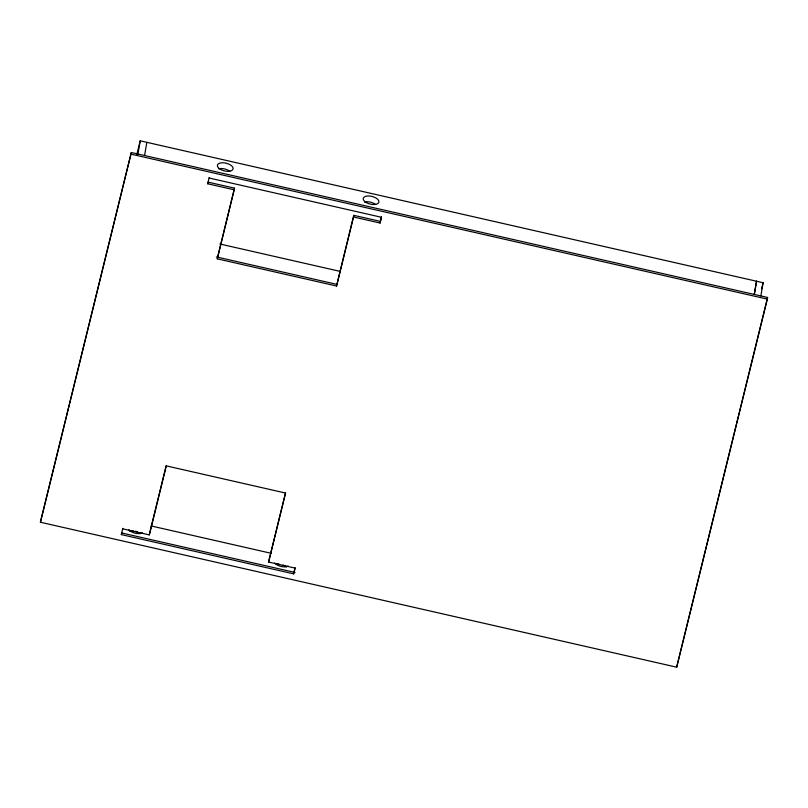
<?xml version="1.0" encoding="UTF-8"?>
<svg xmlns="http://www.w3.org/2000/svg" width="808" height="808" viewBox="0 0 808 808"><rect width="100%" height="100%" fill="white"/><g stroke="black" fill="none" stroke-linecap="round" stroke-linejoin="round"><path stroke-width="1.21" d="M40.4 522.231L131.32 152.51L767.6 297.465L767.317 299.111L676.68 667.186L40.4 522.231L131.32 152.51M137.956 154.015L140.208 140.814L763.116 282.739L760.853 295.94M144.582 155.53L146.834 142.319M285.557 492.617L268.579 562.065L295.092 568.105L293.678 573.862L121.352 534.603L121.634 532.947L295.082 572.468M234.259 189.819L207.747 183.78L208.03 182.123L234.542 188.163L217.261 258.833L336.562 286.012L353.843 215.352L380.356 221.392L380.073 223.038L353.561 216.999M122.766 528.846L149.278 534.886L166.256 465.438M217.261 258.833L234.542 188.163M336.562 286.012L353.843 215.352M293.678 573.862L295.092 567.61M676.68 667.186L767.6 297.465M754.228 294.425L756.48 281.224M754.349 294.445L756.601 281.245M136.895 154.267L140.208 140.814M121.352 534.603L122.766 528.351M207.747 183.78L209.161 177.528M149.278 534.886L166.276 465.873L285.577 493.052L268.579 562.065M380.356 221.392L381.487 216.786M380.073 223.038L381.487 217.291L209.161 178.023M761.611 288.85L763.116 282.739M131.048 154.156L767.317 299.111M219.847 243.986L340.289 271.427M216.362 256.914L336.845 284.365M151.046 525.927L271.518 553.379M364.56 201.99A8.05 3.959 13.8 0 1 375.659 204.515M218.746 168.771A8.05 3.959 13.8 0 1 229.846 171.296M277.073 564.055A8.05 3.959 13.8 0 1 279.033 564.095M283.093 565.024A8.05 3.959 13.8 0 1 286.436 566.842M129.522 531.088A8.05 3.959 13.8 0 1 133.219 530.876M135.269 531.21A8.05 3.959 13.8 0 1 137.279 531.805M139.107 532.624A8.05 3.959 13.8 0 1 140.622 533.613M288.294 566.085A8.05 3.959 13.8 0 1 274.7 562.994M142.481 532.866A8.05 3.959 13.8 0 1 128.886 529.775M365.034 201.758A8.05 3.959 13.8 0 0 378.467 203A8.05 3.959 13.8 0 0 369.67 196.021A8.05 3.959 13.8 0 0 365.034 201.758M219.221 168.539A8.05 3.959 13.8 0 0 232.654 169.781A8.05 3.959 13.8 0 0 223.856 162.802A8.05 3.959 13.8 0 0 219.221 168.539"/></g></svg>
